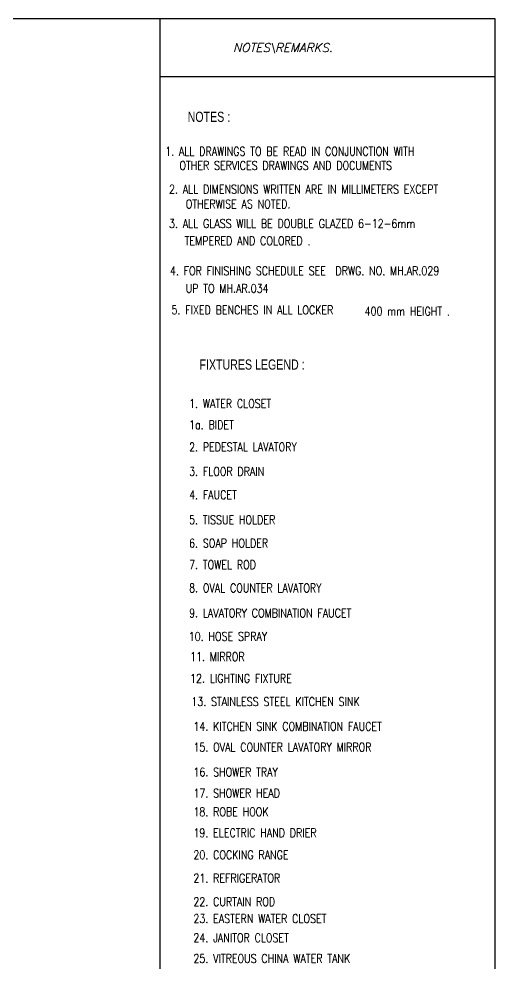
# Model space of a CAD drawing. Extents: x -233600 to -204723, y 166361 to 186286.
# Drawn here: x -209382 to -205275, y 178142 to 186286 of the extents above; entities that cross this region are included whole.
import ezdxf
from ezdxf.enums import TextEntityAlignment as Align

# ---------------------------------------------------------------- set-up
doc = ezdxf.new("R2010")
doc.units = 0
doc.header["$LTSCALE"] = 500
doc.header["$MEASUREMENT"] = 0
doc.layers.get('0').update_dxf_attribs({"linetype": 'CONTINUOUS'})
for name, color, linetype in [('TITLE', 1, 'CONTINUOUS'), ('TXT', 2, 'CONTINUOUS'), ('TXT1', 2, 'CONTINUOUS')]:
    doc.layers.add(name, color=color, linetype=linetype)
doc.styles.add('ITALICT', font='italict', dxfattribs={"height": 0.2})
doc.styles.add('ROMANS', font='romans.shx', dxfattribs={"width": 0.6})
doc.styles.add('TTXT', font='swisse.ttf', dxfattribs={"width": 0.9})

# ---------------------------------------------------------------- blocks, each defined once
blk = doc.blocks.new('A0-BOX')
at = {"layer": 'TITLE'}
for p, q in [((113.3, 79.7), (0, 79.7)), ((101.75, 0), (101.75, 79.7)), ((113.3, 0), (113.3, 79.7)), ((113.3, 77.7), (101.75, 77.7))]:
    blk.add_line(p, q, dxfattribs=at)

msp = doc.modelspace()

# ---------------------------------------------------------------- linework, layer by layer
at = {"layer": 'TITLE'}
for p, q in [((-208162.6, 166361.3), (-208162.6, 180211.3)), ((-205275.1, 166361.3), (-205275.1, 180211.3))]:
    msp.add_line(p, q, dxfattribs=at)

# ---------------------------------------------------------------- block references
at = {"xscale": 250, "yscale": 250, "zscale": 250}
msp.add_blockref('A0-BOX', (-233600.1, 166361.3), dxfattribs=at)

# ---------------------------------------------------------------- texts
at = {"layer": 'TXT', "style": 'ITALICT'}
msp.add_text('NOTES\\REMARKS.', height=75, dxfattribs=at).set_placement((-207535.4, 186000.8))
at = {"layer": 'TXT', "style": 'ROMANS', "width": 0.8}
for s, p in [('1. ALL DRAWINGS TO BE READ IN CONJUNCTION WITH ', (-208120.2, 185106.5)), ('OTHER SERVICES DRAWINGS AND DOCUMENTS', (-207997.3, 184984.5)), ('2. ALL DIMENSIONS WRITTEN ARE IN MILLIMETERS EXCEPT', (-208087.3, 184779.2)), ('OTHERWISE AS NOTED.', (-207942.7, 184651.8)), ('3. ALL GLASS WILL BE DOUBLE GLAZED 6-12-6mm ', (-208087.5, 184483.1)), ('TEMPERED AND COLORED .', (-207952.7, 184334.5)), ('4. FOR FINISHING SCHEDULE SEE  DRWG. NO. MH.AR.029', (-208079.3, 184075.9)), ('UP TO MH.AR.034', (-207943.8, 183924.3)), ('5. FIXED BENCHES IN ALL LOCKER', (-208066.1, 183738.1)), ('400 mm HEIGHT .', (-206400.8, 183726.7)), ('1. WATER CLOSET', (-207913.9, 182930.7)), ('1a. BIDET', (-207913.9, 182748)), ('2. PEDESTAL LAVATORY', (-207913.9, 182556.5)), ('3. FLOOR DRAIN', (-207913.9, 182345.3)), ('4. FAUCET', (-207913.9, 182144.1)), ('5. TISSUE HOLDER', (-207913.9, 181928.2)), ('6. SOAP HOLDER', (-207913.9, 181727)), ('7. TOWEL ROD', (-207913.9, 181541.2)), ('8. OVAL COUNTER LAVATORY', (-207913.9, 181340)), ('9. LAVATORY COMBINATION FAUCET', (-207913.9, 181124.1)), ('10. HOSE SPRAY', (-207917.4, 180922.2)), ('11. MIRROR', (-207905.7, 180747.8)), ('12. LIGHTING FIXTURE', (-207905.3, 180560.4)), ('13. STAINLESS STEEL KITCHEN SINK', (-207895.4, 180359.9)), ('14. KITCHEN SINK COMBINATION FAUCET', (-207876.8, 180146.3)), ('15. OVAL COUNTER LAVATORY MIRROR', (-207876.8, 179967.1)), ('16. SHOWER TRAY', (-207876.8, 179752.4)), ('17. SHOWER HEAD', (-207876.8, 179570.3)), ('18. ROBE HOOK', (-207876.8, 179409.7)), ('19. ELECTRIC HAND DRIER', (-207876.8, 179228)), ('20. COCKING RANGE', (-207876.8, 179038.2)), ('21. REFRIGERATOR', (-207876.8, 178838)), ('22. CURTAIN ROD', (-207876.8, 178633.9)), ('23. EASTERN WATER CLOSET', (-207876.8, 178488.7)), ('24. JANITOR CLOSET', (-207876.8, 178323.3)), ('25. VITREOUS CHINA WATER TANK', (-207876.8, 178144.1))]:
    msp.add_text(s, height=75, dxfattribs=at).set_placement(p)
at = {"layer": 'TXT1', "color": 6, "style": 'TTXT', "width": 0.75}
for s, p in [('NOTES :', (-207743.5, 185441.8)), ('FIXTURES LEGEND :', (-207371.2, 183304.9))]:
    msp.add_text(s, height=87.5, dxfattribs=at).set_placement(p, align=Align.MIDDLE)

doc.saveas('drawing.dxf')
